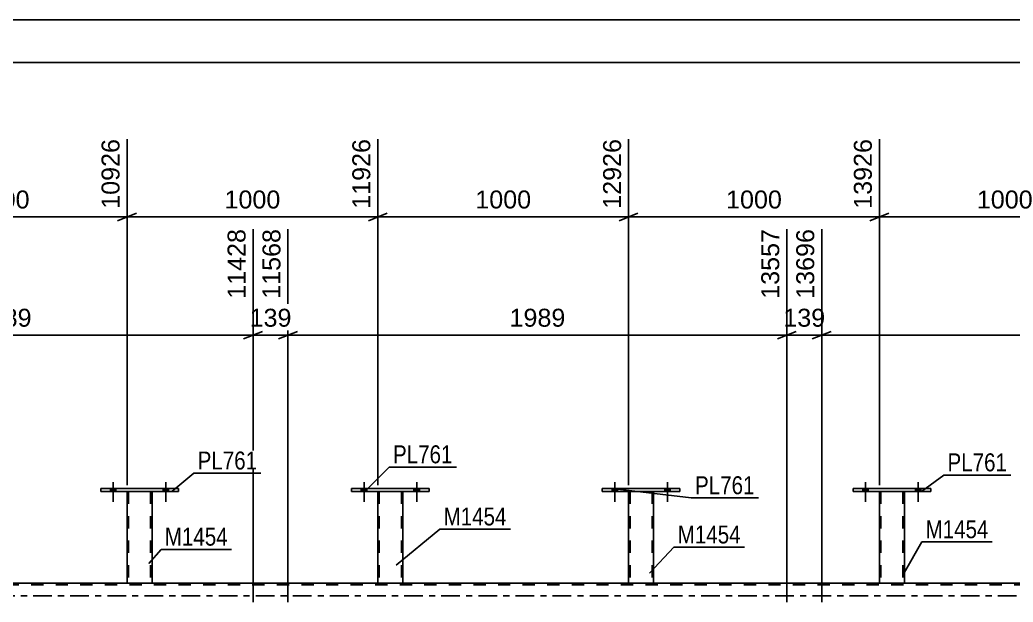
# Model space of a CAD drawing. Header units: millimetres. Extents: x -111 to 730, y -400 to 194.
# Drawn here: x 390.5 to 548.9, y -1 to 91.9 of the extents above; entities that cross this region are included whole.
import ezdxf

# ---------------------------------------------------------------- set-up
doc = ezdxf.new("R2010")
doc.units = ezdxf.units.MM
doc.linetypes.add('DXK_LINE_DOT2', pattern=[3.9198, 1.9599, -1.9599])
doc.linetypes.add('DXK_LINE_DOT3', pattern=[5.9187, 2.979, -0.9799, 0.9799, -0.9799])
doc.styles.add('Arial', font='ARIAL.TTF', dxfattribs={"height": 0.2})
doc.styles.add('Arial Narrow', font='ARIALN.TTF', dxfattribs={"height": 0.2})

# ---------------------------------------------------------------- blocks, each defined once
blk = doc.blocks.new('Part-203724211-3250 - 2778')
at = {"color": 7, "linetype": 'DXK_LINE_DOT2'}
for p, q in [((447.55, 16.65), (447.55, 16.65)), ((447.55, 16.65), (447.55, 16.64)), ((447.55, 16.64), (447.55, 16.65)), ((447.58, 16.65), (447.55, 16.65)), ((447.55, 16.65), (447.58, 16.65)), ((447.69, 16.65), (447.58, 16.65)), ((447.58, 16.65), (447.69, 16.65)), ((447.84, 16.65), (447.69, 16.65)), ((447.69, 16.65), (447.84, 16.65)), ((447.79, 16.65), (447.79, 16.65)), ((447.79, 16.65), (447.79, 2)), ((447.8, 16.65), (447.79, 16.65)), ((447.79, 16.65), (447.8, 16.65)), ((447.86, 16.65), (447.8, 16.65)), ((447.8, 16.65), (447.86, 16.65)), ((451.25, 16.65), (447.84, 16.65)), ((451.25, 16.65), (447.84, 16.65)), ((451.16, 16.65), (447.86, 16.65)), ((447.86, 16.65), (447.93, 16.65)), ((451.24, 16.65), (447.93, 16.65)), ((451.24, 16.65), (451.16, 16.65)), ((451.29, 16.65), (451.24, 16.65)), ((451.24, 16.65), (451.29, 16.65)), ((451.25, 16.65), (451.41, 16.65)), ((451.41, 16.65), (451.25, 16.65)), ((451.31, 16.65), (451.29, 16.65)), ((451.29, 16.65), (451.31, 16.65)), ((451.31, 16.65), (451.31, 16.65)), ((451.31, 16.65), (451.31, 2)), ((451.41, 16.65), (451.51, 16.65)), ((451.51, 16.65), (451.41, 16.65)), ((451.51, 16.65), (451.55, 16.65)), ((451.55, 16.65), (451.51, 16.65)), ((451.55, 16.65), (451.55, 16.65)), ((451.55, 16.65), (451.55, 16.64)), ((451.55, 16.64), (451.55, 16.65)), ((447.55, 2), (447.58, 2)), ((447.58, 2), (447.69, 2)), ((447.69, 2), (447.84, 2)), ((447.8, 2), (447.79, 2)), ((447.79, 2), (447.8, 2)), ((447.86, 2), (447.8, 2)), ((447.8, 2), (447.84, 2)), ((451.25, 2), (447.84, 2)), ((447.84, 2), (447.86, 2)), ((451.16, 2), (447.86, 2)), ((447.86, 2), (447.93, 2)), ((451.29, 2), (447.93, 2)), ((451.24, 2), (451.16, 2)), ((451.29, 2), (451.24, 2)), ((451.25, 2), (451.41, 2)), ((451.31, 2), (451.29, 2)), ((451.29, 2), (451.31, 2)), ((451.41, 2), (451.51, 2)), ((451.51, 2), (451.55, 2))]:
    blk.add_line(p, q, dxfattribs=at)
at = {"color": 2, "linetype": 'Continuous'}
for p, q in [((447.55, 16.64), (447.55, 2)), ((451.55, 16.64), (451.55, 2)), ((447.58, 2), (447.55, 2)), ((447.69, 2), (447.58, 2)), ((447.84, 2), (447.69, 2)), ((451.25, 2), (447.84, 2)), ((451.41, 2), (451.25, 2)), ((451.51, 2), (451.41, 2)), ((451.55, 2), (451.51, 2))]:
    blk.add_line(p, q, dxfattribs=at)
blk = doc.blocks.new('Bolt-203724211-2834 - 2778')
at = {"linetype": 'Continuous'}
for points in [[(524.91, 16.64), (525.79, 16.64), (525.79, 17.12), (524.91, 17.12)], [(533.31, 16.64), (534.19, 16.64), (534.19, 17.12), (533.31, 17.12)]]:
    blk.add_hatch(color=1, dxfattribs=at).paths.add_polyline_path(points)
at = {"color": 1, "linetype": 'Continuous'}
for p, q in [((525.35, 18.12), (525.35, 15)), ((533.75, 18.12), (533.75, 15)), ((524.91, 17.12), (524.91, 16.64)), ((525.79, 17.12), (525.79, 16.64)), ((533.31, 17.12), (533.31, 16.64)), ((534.19, 17.12), (534.19, 16.64))]:
    blk.add_line(p, q, dxfattribs=at)
blk = doc.blocks.new('Bolt-203724211-2835 - 2778')
at = {"linetype": 'Continuous'}
for points in [[(524.91, 16.64), (525.79, 16.64), (525.79, 17.12), (524.91, 17.12)], [(533.31, 16.64), (534.19, 16.64), (534.19, 17.12), (533.31, 17.12)]]:
    blk.add_hatch(color=1, dxfattribs=at).paths.add_polyline_path(points)
at = {"color": 1, "linetype": 'Continuous'}
for p, q in [((525.35, 18.12), (525.35, 15)), ((533.75, 18.12), (533.75, 15)), ((524.91, 17.12), (524.91, 16.64)), ((525.79, 17.12), (525.79, 16.64)), ((533.31, 17.12), (533.31, 16.64)), ((534.19, 17.12), (534.19, 16.64))]:
    blk.add_line(p, q, dxfattribs=at)
blk = doc.blocks.new('Bolt-203724211-2836 - 2778')
at = {"linetype": 'Continuous'}
for points in [[(484.91, 16.64), (485.79, 16.64), (485.79, 17.12), (484.91, 17.12)], [(493.31, 16.64), (494.19, 16.64), (494.19, 17.12), (493.31, 17.12)]]:
    blk.add_hatch(color=1, dxfattribs=at).paths.add_polyline_path(points)
at = {"color": 1, "linetype": 'Continuous'}
for p, q in [((485.35, 18.12), (485.35, 15)), ((493.75, 18.12), (493.75, 15)), ((484.91, 17.12), (484.91, 16.64)), ((485.79, 17.12), (485.79, 16.64)), ((493.31, 17.12), (493.31, 16.64)), ((494.19, 17.12), (494.19, 16.64))]:
    blk.add_line(p, q, dxfattribs=at)
blk = doc.blocks.new('Part-203724211-3240 - 2778')
at = {"color": 7, "linetype": 'DXK_LINE_DOT2'}
for p, q in [((407.55, 16.65), (407.55, 16.65)), ((407.55, 16.65), (407.55, 16.64)), ((407.55, 16.64), (407.55, 16.65)), ((407.58, 16.65), (407.55, 16.65)), ((407.55, 16.65), (407.58, 16.65)), ((407.69, 16.65), (407.58, 16.65)), ((407.58, 16.65), (407.69, 16.65)), ((407.84, 16.65), (407.69, 16.65)), ((407.69, 16.65), (407.84, 16.65)), ((407.79, 16.65), (407.79, 16.65)), ((407.79, 16.65), (407.79, 2)), ((407.8, 16.65), (407.79, 16.65)), ((407.79, 16.65), (407.8, 16.65)), ((407.86, 16.65), (407.8, 16.65)), ((407.8, 16.65), (407.86, 16.65)), ((411.25, 16.65), (407.84, 16.65)), ((411.25, 16.65), (407.84, 16.65)), ((411.16, 16.65), (407.86, 16.65)), ((407.86, 16.65), (407.93, 16.65)), ((411.24, 16.65), (407.93, 16.65)), ((411.24, 16.65), (411.16, 16.65)), ((411.29, 16.65), (411.24, 16.65)), ((411.24, 16.65), (411.29, 16.65)), ((411.25, 16.65), (411.41, 16.65)), ((411.41, 16.65), (411.25, 16.65)), ((411.31, 16.65), (411.29, 16.65)), ((411.29, 16.65), (411.31, 16.65)), ((411.31, 16.65), (411.31, 16.65)), ((411.31, 16.65), (411.31, 2)), ((411.41, 16.65), (411.51, 16.65)), ((411.51, 16.65), (411.41, 16.65)), ((411.51, 16.65), (411.55, 16.65)), ((411.55, 16.65), (411.51, 16.65)), ((411.55, 16.65), (411.55, 16.65)), ((411.55, 16.65), (411.55, 16.64)), ((411.55, 16.64), (411.55, 16.65)), ((407.55, 2), (407.58, 2)), ((407.58, 2), (407.69, 2)), ((407.69, 2), (407.84, 2)), ((407.8, 2), (407.79, 2)), ((407.79, 2), (407.8, 2)), ((407.86, 2), (407.8, 2)), ((407.8, 2), (407.84, 2)), ((411.25, 2), (407.84, 2)), ((407.84, 2), (407.86, 2)), ((411.16, 2), (407.86, 2)), ((407.86, 2), (407.93, 2)), ((411.29, 2), (407.93, 2)), ((411.24, 2), (411.16, 2)), ((411.29, 2), (411.24, 2)), ((411.25, 2), (411.41, 2)), ((411.31, 2), (411.29, 2)), ((411.29, 2), (411.31, 2)), ((411.41, 2), (411.51, 2)), ((411.51, 2), (411.55, 2))]:
    blk.add_line(p, q, dxfattribs=at)
at = {"color": 2, "linetype": 'Continuous'}
for p, q in [((407.55, 16.64), (407.55, 2)), ((411.55, 16.64), (411.55, 2)), ((407.58, 2), (407.55, 2)), ((407.69, 2), (407.58, 2)), ((407.84, 2), (407.69, 2)), ((411.25, 2), (407.84, 2)), ((411.41, 2), (411.25, 2)), ((411.51, 2), (411.41, 2)), ((411.55, 2), (411.51, 2))]:
    blk.add_line(p, q, dxfattribs=at)
blk = doc.blocks.new('Bolt-203724211-2837 - 2778')
at = {"linetype": 'Continuous'}
for points in [[(484.91, 16.64), (485.79, 16.64), (485.79, 17.12), (484.91, 17.12)], [(493.31, 16.64), (494.19, 16.64), (494.19, 17.12), (493.31, 17.12)]]:
    blk.add_hatch(color=1, dxfattribs=at).paths.add_polyline_path(points)
at = {"color": 1, "linetype": 'Continuous'}
for p, q in [((485.35, 18.12), (485.35, 15)), ((493.75, 18.12), (493.75, 15)), ((484.91, 17.12), (484.91, 16.64)), ((485.79, 17.12), (485.79, 16.64)), ((493.31, 17.12), (493.31, 16.64)), ((494.19, 17.12), (494.19, 16.64))]:
    blk.add_line(p, q, dxfattribs=at)
blk = doc.blocks.new('Bolt-203724211-2838 - 2778')
at = {"linetype": 'Continuous'}
for points in [[(444.91, 16.64), (445.79, 16.64), (445.79, 17.12), (444.91, 17.12)], [(453.31, 16.64), (454.19, 16.64), (454.19, 17.12), (453.31, 17.12)]]:
    blk.add_hatch(color=1, dxfattribs=at).paths.add_polyline_path(points)
at = {"color": 1, "linetype": 'Continuous'}
for p, q in [((445.35, 18.12), (445.35, 15)), ((453.75, 18.12), (453.75, 15)), ((444.91, 17.12), (444.91, 16.64)), ((445.79, 17.12), (445.79, 16.64)), ((453.31, 17.12), (453.31, 16.64)), ((454.19, 17.12), (454.19, 16.64))]:
    blk.add_line(p, q, dxfattribs=at)
blk = doc.blocks.new('Bolt-203724211-2839 - 2778')
at = {"linetype": 'Continuous'}
for points in [[(444.91, 16.64), (445.79, 16.64), (445.79, 17.12), (444.91, 17.12)], [(453.31, 16.64), (454.19, 16.64), (454.19, 17.12), (453.31, 17.12)]]:
    blk.add_hatch(color=1, dxfattribs=at).paths.add_polyline_path(points)
at = {"color": 1, "linetype": 'Continuous'}
for p, q in [((445.35, 18.12), (445.35, 15)), ((453.75, 18.12), (453.75, 15)), ((444.91, 17.12), (444.91, 16.64)), ((445.79, 17.12), (445.79, 16.64)), ((453.31, 17.12), (453.31, 16.64)), ((454.19, 17.12), (454.19, 16.64))]:
    blk.add_line(p, q, dxfattribs=at)
blk = doc.blocks.new('Bolt-203724211-2840 - 2778')
at = {"linetype": 'Continuous'}
for points in [[(404.91, 16.64), (405.79, 16.64), (405.79, 17.12), (404.91, 17.12)], [(413.31, 16.64), (414.19, 16.64), (414.19, 17.12), (413.31, 17.12)]]:
    blk.add_hatch(color=1, dxfattribs=at).paths.add_polyline_path(points)
at = {"color": 1, "linetype": 'Continuous'}
for p, q in [((405.35, 18.12), (405.35, 15)), ((413.75, 18.12), (413.75, 15)), ((404.91, 17.12), (404.91, 16.64)), ((405.79, 17.12), (405.79, 16.64)), ((413.31, 17.12), (413.31, 16.64)), ((414.19, 17.12), (414.19, 16.64))]:
    blk.add_line(p, q, dxfattribs=at)
blk = doc.blocks.new('Bolt-203724211-2841 - 2778')
at = {"linetype": 'Continuous'}
for points in [[(404.91, 16.64), (405.79, 16.64), (405.79, 17.12), (404.91, 17.12)], [(413.31, 16.64), (414.19, 16.64), (414.19, 17.12), (413.31, 17.12)]]:
    blk.add_hatch(color=1, dxfattribs=at).paths.add_polyline_path(points)
at = {"color": 1, "linetype": 'Continuous'}
for p, q in [((405.35, 18.12), (405.35, 15)), ((413.75, 18.12), (413.75, 15)), ((404.91, 17.12), (404.91, 16.64)), ((405.79, 17.12), (405.79, 16.64)), ((413.31, 17.12), (413.31, 16.64)), ((414.19, 17.12), (414.19, 16.64))]:
    blk.add_line(p, q, dxfattribs=at)
blk = doc.blocks.new('Part-203724211-3270 - 2778')
at = {"color": 7, "linetype": 'DXK_LINE_DOT2'}
for p, q in [((527.55, 16.65), (527.55, 16.65)), ((527.55, 16.65), (527.55, 16.64)), ((527.55, 16.64), (527.55, 16.65)), ((527.58, 16.65), (527.55, 16.65)), ((527.55, 16.65), (527.58, 16.65)), ((527.69, 16.65), (527.58, 16.65)), ((527.58, 16.65), (527.69, 16.65)), ((527.84, 16.65), (527.69, 16.65)), ((527.69, 16.65), (527.84, 16.65)), ((527.79, 16.65), (527.79, 16.65)), ((527.79, 16.65), (527.79, 2)), ((527.8, 16.65), (527.79, 16.65)), ((527.79, 16.65), (527.8, 16.65)), ((527.86, 16.65), (527.8, 16.65)), ((527.8, 16.65), (527.86, 16.65)), ((531.25, 16.65), (527.84, 16.65)), ((531.25, 16.65), (527.84, 16.65)), ((531.16, 16.65), (527.86, 16.65)), ((527.86, 16.65), (527.93, 16.65)), ((531.24, 16.65), (527.93, 16.65)), ((531.24, 16.65), (531.16, 16.65)), ((531.29, 16.65), (531.24, 16.65)), ((531.24, 16.65), (531.29, 16.65)), ((531.25, 16.65), (531.41, 16.65)), ((531.41, 16.65), (531.25, 16.65)), ((531.31, 16.65), (531.29, 16.65)), ((531.29, 16.65), (531.31, 16.65)), ((531.31, 16.65), (531.31, 16.65)), ((531.31, 16.65), (531.31, 2)), ((531.41, 16.65), (531.51, 16.65)), ((531.51, 16.65), (531.41, 16.65)), ((531.51, 16.65), (531.55, 16.65)), ((531.55, 16.65), (531.51, 16.65)), ((531.55, 16.65), (531.55, 16.65)), ((531.55, 16.65), (531.55, 16.64)), ((531.55, 16.64), (531.55, 16.65)), ((527.55, 2), (527.58, 2)), ((527.58, 2), (527.69, 2)), ((527.69, 2), (527.84, 2)), ((527.8, 2), (527.79, 2)), ((527.79, 2), (527.8, 2)), ((527.86, 2), (527.8, 2)), ((527.8, 2), (527.84, 2)), ((531.25, 2), (527.84, 2)), ((527.84, 2), (527.86, 2)), ((531.16, 2), (527.86, 2)), ((527.86, 2), (527.93, 2)), ((531.24, 2), (527.93, 2)), ((531.24, 2), (531.16, 2)), ((531.29, 2), (531.24, 2)), ((531.24, 2), (531.29, 2)), ((531.25, 2), (531.41, 2)), ((531.31, 2), (531.29, 2)), ((531.29, 2), (531.31, 2)), ((531.41, 2), (531.51, 2)), ((531.51, 2), (531.55, 2))]:
    blk.add_line(p, q, dxfattribs=at)
at = {"color": 2, "linetype": 'Continuous'}
for p, q in [((527.55, 16.64), (527.55, 2)), ((531.55, 16.64), (531.55, 2)), ((527.58, 2), (527.55, 2)), ((527.69, 2), (527.58, 2)), ((527.84, 2), (527.69, 2)), ((531.25, 2), (527.84, 2)), ((531.41, 2), (531.25, 2)), ((531.51, 2), (531.41, 2)), ((531.55, 2), (531.51, 2))]:
    blk.add_line(p, q, dxfattribs=at)
blk = doc.blocks.new('Part-203724211-3245 - 2778')
at = {"color": 2, "linetype": 'Continuous'}
for p, q in [((403.35, 16.64), (403.35, 17.12)), ((403.35, 17.12), (415.75, 17.12)), ((415.75, 16.64), (403.35, 16.64)), ((415.75, 17.12), (415.75, 16.64))]:
    blk.add_line(p, q, dxfattribs=at)
blk = doc.blocks.new('Part-203724211-3255 - 2778')
at = {"color": 2, "linetype": 'Continuous'}
for p, q in [((443.35, 16.64), (443.35, 17.12)), ((443.35, 17.12), (455.75, 17.12)), ((455.75, 16.64), (443.35, 16.64)), ((455.75, 17.12), (455.75, 16.64))]:
    blk.add_line(p, q, dxfattribs=at)
blk = doc.blocks.new('Part-203724211-3260 - 2778')
at = {"color": 7, "linetype": 'DXK_LINE_DOT2'}
for p, q in [((487.55, 16.65), (487.55, 16.65)), ((487.55, 16.65), (487.55, 16.64)), ((487.55, 16.64), (487.55, 16.65)), ((487.58, 16.65), (487.55, 16.65)), ((487.55, 16.65), (487.58, 16.65)), ((487.69, 16.65), (487.58, 16.65)), ((487.58, 16.65), (487.69, 16.65)), ((487.84, 16.65), (487.69, 16.65)), ((487.69, 16.65), (487.84, 16.65)), ((487.79, 16.65), (487.79, 16.65)), ((487.79, 16.65), (487.79, 2)), ((487.8, 16.65), (487.79, 16.65)), ((487.79, 16.65), (487.8, 16.65)), ((487.86, 16.65), (487.8, 16.65)), ((487.8, 16.65), (487.86, 16.65)), ((491.25, 16.65), (487.84, 16.65)), ((491.25, 16.65), (487.84, 16.65)), ((491.16, 16.65), (487.86, 16.65)), ((487.86, 16.65), (487.93, 16.65)), ((491.24, 16.65), (487.93, 16.65)), ((491.24, 16.65), (491.16, 16.65)), ((491.29, 16.65), (491.24, 16.65)), ((491.24, 16.65), (491.29, 16.65)), ((491.25, 16.65), (491.41, 16.65)), ((491.41, 16.65), (491.25, 16.65)), ((491.31, 16.65), (491.29, 16.65)), ((491.29, 16.65), (491.31, 16.65)), ((491.31, 16.65), (491.31, 16.65)), ((491.31, 16.65), (491.31, 2)), ((491.41, 16.65), (491.51, 16.65)), ((491.51, 16.65), (491.41, 16.65)), ((491.51, 16.65), (491.55, 16.65)), ((491.55, 16.65), (491.51, 16.65)), ((491.55, 16.65), (491.55, 16.65)), ((491.55, 16.65), (491.55, 16.64)), ((491.55, 16.64), (491.55, 16.65)), ((487.55, 2), (487.58, 2)), ((487.58, 2), (487.69, 2)), ((487.69, 2), (487.84, 2)), ((487.8, 2), (487.79, 2)), ((487.79, 2), (487.8, 2)), ((487.86, 2), (487.8, 2)), ((487.8, 2), (487.86, 2)), ((491.25, 2), (487.84, 2)), ((491.16, 2), (487.86, 2)), ((487.86, 2), (487.93, 2)), ((491.29, 2), (487.93, 2)), ((491.24, 2), (491.16, 2)), ((491.29, 2), (491.24, 2)), ((491.25, 2), (491.41, 2)), ((491.31, 2), (491.29, 2)), ((491.29, 2), (491.31, 2)), ((491.41, 2), (491.51, 2)), ((491.51, 2), (491.55, 2))]:
    blk.add_line(p, q, dxfattribs=at)
at = {"color": 2, "linetype": 'Continuous'}
for p, q in [((487.55, 16.64), (487.55, 2)), ((491.55, 16.64), (491.55, 2)), ((487.58, 2), (487.55, 2)), ((487.69, 2), (487.58, 2)), ((487.84, 2), (487.69, 2)), ((491.25, 2), (487.84, 2)), ((491.41, 2), (491.25, 2)), ((491.51, 2), (491.41, 2)), ((491.55, 2), (491.51, 2))]:
    blk.add_line(p, q, dxfattribs=at)
blk = doc.blocks.new('Part-203724211-3265 - 2778')
at = {"color": 2, "linetype": 'Continuous'}
for p, q in [((483.35, 16.64), (483.35, 17.12)), ((483.35, 17.12), (495.75, 17.12)), ((495.75, 16.64), (483.35, 16.64)), ((495.75, 17.12), (495.75, 16.64))]:
    blk.add_line(p, q, dxfattribs=at)
blk = doc.blocks.new('Part-203724211-3275 - 2778')
at = {"color": 2, "linetype": 'Continuous'}
for p, q in [((523.35, 16.64), (523.35, 17.12)), ((523.35, 17.12), (535.75, 17.12)), ((535.75, 16.64), (523.35, 16.64)), ((535.75, 17.12), (535.75, 16.64))]:
    blk.add_line(p, q, dxfattribs=at)
blk = doc.blocks.new('Part-203724211-3360 - 2778')
at = {"color": 7, "linetype": 'DXK_LINE_DOT2'}
for p, q in [((633.32, 1.76), (-29.49, 1.76)), ((411.55, 2), (407.55, 2)), ((451.55, 2), (447.55, 2)), ((491.55, 2), (487.55, 2)), ((531.55, 2), (527.55, 2))]:
    blk.add_line(p, q, dxfattribs=at)
at = {"color": 2, "linetype": 'Continuous'}
for p, q in [((407.55, 2), (371.55, 2)), ((447.55, 2), (411.55, 2)), ((487.55, 2), (451.55, 2)), ((527.55, 2), (491.55, 2)), ((567.55, 2), (531.55, 2))]:
    blk.add_line(p, q, dxfattribs=at)
at = {"color": 7, "linetype": 'DXK_LINE_DOT3'}
blk.add_line((-39.49, 0), (633.32, 0), dxfattribs=at)
blk = doc.blocks.new('StraightDimension-203724211-3856 - 2778')
at = {"color": 7, "linetype": 'Continuous'}
for p, q in [((512.78, -1), (512.78, 58.5)), ((518.36, -1), (518.36, 58.5)), ((511.28, 40.99), (514.28, 42.19)), ((512.78, 41.59), (518.36, 41.59)), ((519.86, 42.19), (516.86, 40.99))]:
    blk.add_line(p, q, dxfattribs=at)
at = {"color": 0}
blk.add_wipeout([(519.51, 42.34), (519.51, 46.54), (511.63, 46.54), (511.63, 42.34)], dxfattribs=at)
at = {"color": 3, "style": 'Arial'}
blk.add_text('139', height=2.865, dxfattribs=at).set_placement((512.23, 42.94))
at = {"color": 0, "linetype": 'Continuous'}
blk.add_wipeout([(517.76, 59.1), (513.56, 59.1), (513.56, 46.79), (517.76, 46.79)], dxfattribs=at)
at = {"color": 3, "linetype": 'Continuous', "style": 'Arial'}
blk.add_text('13696', height=2.865, rotation=90.0002, dxfattribs=at).set_placement((517.16, 47.39))
blk = doc.blocks.new('StraightDimension-203724211-3713 - 2778')
at = {"color": 7, "linetype": 'Continuous'}
for p, q in [((407.55, 17.65), (407.55, 72.86)), ((447.55, 17.65), (447.55, 72.86)), ((409.05, 61.05), (406.05, 59.85)), ((407.55, 60.45), (447.55, 60.45)), ((446.05, 59.85), (449.05, 61.05))]:
    blk.add_line(p, q, dxfattribs=at)
at = {"color": 0, "linetype": 'Continuous'}
blk.add_wipeout([(446.95, 73.46), (442.75, 73.46), (442.75, 61.15), (446.95, 61.15)], dxfattribs=at)
at = {"color": 0}
blk.add_wipeout([(432.59, 61.2), (432.59, 65.4), (422.5, 65.4), (422.5, 61.2)], dxfattribs=at)
at = {"color": 3, "linetype": 'Continuous', "style": 'Arial'}
blk.add_text('11926', height=2.865, rotation=90.0002, dxfattribs=at).set_placement((446.35, 61.75))
at = {"color": 3, "style": 'Arial'}
blk.add_text('1000', height=2.865, dxfattribs=at).set_placement((423.1, 61.8))
blk = doc.blocks.new('StraightDimension-203724211-3721 - 2778')
at = {"color": 7, "linetype": 'Continuous'}
for p, q in [((407.55, 17.65), (407.55, 72.86)), ((367.55, 17.65), (367.55, 70.64)), ((369.05, 61.05), (366.05, 59.85)), ((367.55, 60.45), (407.55, 60.45)), ((406.05, 59.85), (409.05, 61.05))]:
    blk.add_line(p, q, dxfattribs=at)
at = {"color": 0, "linetype": 'Continuous'}
blk.add_wipeout([(406.95, 73.46), (402.75, 73.46), (402.75, 61.15), (406.95, 61.15)], dxfattribs=at)
at = {"color": 0}
blk.add_wipeout([(392.59, 61.2), (392.59, 65.4), (382.5, 65.4), (382.5, 61.2)], dxfattribs=at)
at = {"color": 3, "linetype": 'Continuous', "style": 'Arial'}
blk.add_text('10926', height=2.865, rotation=90.0002, dxfattribs=at).set_placement((406.35, 61.75))
at = {"color": 3, "style": 'Arial'}
blk.add_text('1000', height=2.865, dxfattribs=at).set_placement((383.1, 61.8))
blk = doc.blocks.new('StraightDimension-203724211-3874 - 2778')
at = {"color": 7, "linetype": 'Continuous'}
for p, q in [((433.22, -1), (433.22, 58.5)), ((512.78, -1), (512.78, 58.5)), ((434.72, 42.19), (431.72, 40.99)), ((433.22, 41.59), (512.78, 41.59)), ((511.28, 40.99), (514.28, 42.19))]:
    blk.add_line(p, q, dxfattribs=at)
at = {"color": 0, "linetype": 'Continuous'}
blk.add_wipeout([(512.18, 59.1), (507.98, 59.1), (507.98, 46.79), (512.18, 46.79)], dxfattribs=at)
at = {"color": 0}
blk.add_wipeout([(478.05, 42.34), (478.05, 46.54), (467.96, 46.54), (467.96, 42.34)], dxfattribs=at)
at = {"color": 3, "linetype": 'Continuous', "style": 'Arial'}
blk.add_text('13557', height=2.865, rotation=90.0002, dxfattribs=at).set_placement((511.58, 47.39))
at = {"color": 3, "style": 'Arial'}
blk.add_text('1989', height=2.865, dxfattribs=at).set_placement((468.56, 42.94))
blk = doc.blocks.new('StraightDimension-203724211-3892 - 2778')
at = {"color": 7, "linetype": 'Continuous'}
for p, q in [((427.65, -1), (427.65, 58.5)), ((433.22, -1), (433.22, 58.5)), ((426.15, 40.99), (429.15, 42.19)), ((427.65, 41.59), (433.22, 41.59)), ((434.72, 42.19), (431.72, 40.99))]:
    blk.add_line(p, q, dxfattribs=at)
at = {"color": 0}
blk.add_wipeout([(434.37, 42.34), (434.37, 46.54), (426.5, 46.54), (426.5, 42.34)], dxfattribs=at)
at = {"color": 3, "style": 'Arial'}
blk.add_text('139', height=2.865, dxfattribs=at).set_placement((427.1, 42.94))
at = {"color": 0, "linetype": 'Continuous'}
blk.add_wipeout([(432.62, 59.1), (428.42, 59.1), (428.42, 46.79), (432.62, 46.79)], dxfattribs=at)
at = {"color": 3, "linetype": 'Continuous', "style": 'Arial'}
blk.add_text('11568', height=2.865, rotation=90.0002, dxfattribs=at).set_placement((432.02, 47.39))
blk = doc.blocks.new('StraightDimension-203724211-3689 - 2778')
at = {"color": 7, "linetype": 'Continuous'}
for p, q in [((527.55, 17.65), (527.55, 72.86)), ((567.55, 17.65), (567.55, 72.86)), ((529.05, 61.05), (526.05, 59.85)), ((527.55, 60.45), (567.55, 60.45)), ((566.05, 59.85), (569.05, 61.05))]:
    blk.add_line(p, q, dxfattribs=at)
at = {"color": 0, "linetype": 'Continuous'}
blk.add_wipeout([(566.95, 73.46), (562.75, 73.46), (562.75, 61.15), (566.95, 61.15)], dxfattribs=at)
at = {"color": 0}
blk.add_wipeout([(552.59, 61.2), (552.59, 65.4), (542.5, 65.4), (542.5, 61.2)], dxfattribs=at)
at = {"color": 3, "linetype": 'Continuous', "style": 'Arial'}
blk.add_text('14926', height=2.865, rotation=90.0002, dxfattribs=at).set_placement((566.35, 61.75))
at = {"color": 3, "style": 'Arial'}
blk.add_text('1000', height=2.865, dxfattribs=at).set_placement((543.1, 61.8))
blk = doc.blocks.new('StraightDimension-203724211-3697 - 2778')
at = {"color": 7, "linetype": 'Continuous'}
for p, q in [((487.55, 17.65), (487.55, 72.86)), ((527.55, 17.65), (527.55, 72.86)), ((489.05, 61.05), (486.05, 59.85)), ((487.55, 60.45), (527.55, 60.45)), ((526.05, 59.85), (529.05, 61.05))]:
    blk.add_line(p, q, dxfattribs=at)
at = {"color": 0, "linetype": 'Continuous'}
blk.add_wipeout([(526.95, 73.46), (522.75, 73.46), (522.75, 61.15), (526.95, 61.15)], dxfattribs=at)
at = {"color": 0}
blk.add_wipeout([(512.59, 61.2), (512.59, 65.4), (502.5, 65.4), (502.5, 61.2)], dxfattribs=at)
at = {"color": 3, "linetype": 'Continuous', "style": 'Arial'}
blk.add_text('13926', height=2.865, rotation=90.0002, dxfattribs=at).set_placement((526.35, 61.75))
at = {"color": 3, "style": 'Arial'}
blk.add_text('1000', height=2.865, dxfattribs=at).set_placement((503.1, 61.8))
blk = doc.blocks.new('StraightDimension-203724211-3705 - 2778')
at = {"color": 7, "linetype": 'Continuous'}
for p, q in [((447.55, 17.65), (447.55, 72.86)), ((487.55, 17.65), (487.55, 72.86)), ((449.05, 61.05), (446.05, 59.85)), ((447.55, 60.45), (487.55, 60.45)), ((486.05, 59.85), (489.05, 61.05))]:
    blk.add_line(p, q, dxfattribs=at)
at = {"color": 0, "linetype": 'Continuous'}
blk.add_wipeout([(486.95, 73.46), (482.75, 73.46), (482.75, 61.15), (486.95, 61.15)], dxfattribs=at)
at = {"color": 0}
blk.add_wipeout([(472.59, 61.2), (472.59, 65.4), (462.5, 65.4), (462.5, 61.2)], dxfattribs=at)
at = {"color": 3, "linetype": 'Continuous', "style": 'Arial'}
blk.add_text('12926', height=2.865, rotation=90.0002, dxfattribs=at).set_placement((486.35, 61.75))
at = {"color": 3, "style": 'Arial'}
blk.add_text('1000', height=2.865, dxfattribs=at).set_placement((463.1, 61.8))
blk = doc.blocks.new('StraightDimension-203724211-3838 - 2778')
at = {"color": 7, "linetype": 'Continuous'}
for p, q in [((518.36, -1), (518.36, 58.5)), ((597.92, -1), (597.92, 54)), ((519.86, 42.19), (516.86, 40.99)), ((518.36, 41.59), (597.92, 41.59)), ((596.42, 40.99), (599.42, 42.19))]:
    blk.add_line(p, q, dxfattribs=at)
at = {"color": 0, "linetype": 'Continuous'}
blk.add_wipeout([(597.32, 54.6), (593.12, 54.6), (593.12, 42.29), (597.32, 42.29)], dxfattribs=at)
at = {"color": 0}
blk.add_wipeout([(563.18, 42.34), (563.18, 46.54), (553.09, 46.54), (553.09, 42.34)], dxfattribs=at)
at = {"color": 3, "linetype": 'Continuous', "style": 'Arial'}
blk.add_text('15685', height=2.865, rotation=90.0002, dxfattribs=at).set_placement((596.72, 42.89))
at = {"color": 3, "style": 'Arial'}
blk.add_text('1989', height=2.865, dxfattribs=at).set_placement((553.69, 42.94))
blk = doc.blocks.new('StraightDimension-203724211-3910 - 2778')
at = {"color": 7, "linetype": 'Continuous'}
for p, q in [((427.65, -1), (427.65, 58.5)), ((348.09, -1), (348.09, 56.28)), ((349.59, 42.19), (346.59, 40.99)), ((348.09, 41.59), (427.65, 41.59)), ((426.15, 40.99), (429.15, 42.19))]:
    blk.add_line(p, q, dxfattribs=at)
at = {"color": 0, "linetype": 'Continuous'}
blk.add_wipeout([(427.05, 59.1), (422.85, 59.1), (422.85, 46.79), (427.05, 46.79)], dxfattribs=at)
at = {"color": 0}
blk.add_wipeout([(392.92, 42.34), (392.92, 46.54), (382.82, 46.54), (382.82, 42.34)], dxfattribs=at)
at = {"color": 3, "linetype": 'Continuous', "style": 'Arial'}
blk.add_text('11428', height=2.865, rotation=90.0002, dxfattribs=at).set_placement((426.45, 47.39))
at = {"color": 3, "style": 'Arial'}
blk.add_text('1989', height=2.865, dxfattribs=at).set_placement((383.42, 42.94))
blk = doc.blocks.new('StraightDimension-203724211-5785 - 4725')
at = {"color": 7, "linetype": 'Continuous'}
blk.add_line((-30.13, 91.89), (658.24, 91.89), dxfattribs=at)
blk = doc.blocks.new('StraightDimension-203724211-5054 - 4725')
at = {"color": 7, "linetype": 'Continuous'}
blk.add_line((-29.49, 85.09), (657.6, 85.09), dxfattribs=at)
blk = doc.blocks.new('Mark-203724211-3266 - 2778')
at = {"color": 0}
blk.add_wipeout([(544.97, 9.2), (544.97, 12.2), (534.92, 12.2), (534.92, 9.2)], dxfattribs=at)
blk.add_wipeout([(544.97, 9.2), (544.97, 12.2), (534.92, 12.2), (534.92, 9.2)], dxfattribs=at)
at = {"color": 30, "linetype": 'Continuous'}
for p, q in [((531.5, 3.69), (534.32, 8.6)), ((534.32, 8.6), (545.57, 8.6))]:
    blk.add_line(p, q, dxfattribs=at)
at = {"color": 3, "style": 'Arial Narrow'}
blk.add_text('M1454', height=2.863, dxfattribs=at).set_placement((534.92, 9.2))
blk = doc.blocks.new('Mark-203724211-3236 - 2778')
at = {"color": 0}
blk.add_wipeout([(423.62, 8.01), (423.62, 11.01), (413.57, 11.01), (413.57, 8.01)], dxfattribs=at)
blk.add_wipeout([(423.62, 8.01), (423.62, 11.01), (413.57, 11.01), (413.57, 8.01)], dxfattribs=at)
at = {"color": 30, "linetype": 'Continuous'}
for p, q in [((411.04, 5.18), (412.97, 7.41)), ((412.97, 7.41), (424.22, 7.41))]:
    blk.add_line(p, q, dxfattribs=at)
at = {"color": 3, "style": 'Arial Narrow'}
blk.add_text('M1454', height=2.863, dxfattribs=at).set_placement((413.57, 8.01))
blk = doc.blocks.new('Mark-203724211-3241 - 2778')
at = {"color": 0}
blk.add_wipeout([(428.31, 20.16), (428.31, 23.16), (418.81, 23.16), (418.81, 20.16)], dxfattribs=at)
blk.add_wipeout([(428.31, 20.16), (428.31, 23.16), (418.81, 23.16), (418.81, 20.16)], dxfattribs=at)
at = {"color": 30, "linetype": 'Continuous'}
for p, q in [((414.67, 16.64), (418.21, 19.56)), ((418.21, 19.56), (428.91, 19.56))]:
    blk.add_line(p, q, dxfattribs=at)
at = {"color": 3, "style": 'Arial Narrow'}
blk.add_text('PL761', height=2.863, dxfattribs=at).set_placement((418.81, 20.16))
blk = doc.blocks.new('Mark-203724211-3246 - 2778')
at = {"color": 0}
blk.add_wipeout([(468.09, 11.23), (468.09, 14.23), (458.04, 14.23), (458.04, 11.23)], dxfattribs=at)
blk.add_wipeout([(468.09, 11.23), (468.09, 14.23), (458.04, 14.23), (458.04, 11.23)], dxfattribs=at)
at = {"color": 30, "linetype": 'Continuous'}
for p, q in [((450.47, 4.92), (457.44, 10.63)), ((457.44, 10.63), (468.69, 10.63))]:
    blk.add_line(p, q, dxfattribs=at)
at = {"color": 3, "style": 'Arial Narrow'}
blk.add_text('M1454', height=2.863, dxfattribs=at).set_placement((458.04, 11.23))
blk = doc.blocks.new('Mark-203724211-3251 - 2778')
at = {"color": 0}
blk.add_wipeout([(459.48, 21.15), (459.48, 24.15), (449.97, 24.15), (449.97, 21.15)], dxfattribs=at)
blk.add_wipeout([(459.48, 21.15), (459.48, 24.15), (449.97, 24.15), (449.97, 21.15)], dxfattribs=at)
at = {"color": 30, "linetype": 'Continuous'}
for p, q in [((445.84, 17.02), (449.37, 20.55)), ((449.37, 20.55), (460.08, 20.55))]:
    blk.add_line(p, q, dxfattribs=at)
at = {"color": 3, "style": 'Arial Narrow'}
blk.add_text('PL761', height=2.863, dxfattribs=at).set_placement((449.97, 21.15))
blk = doc.blocks.new('Mark-203724211-3256 - 2778')
at = {"color": 0}
blk.add_wipeout([(505.44, 8.36), (505.44, 11.36), (495.39, 11.36), (495.39, 8.36)], dxfattribs=at)
blk.add_wipeout([(505.44, 8.36), (505.44, 11.36), (495.39, 11.36), (495.39, 8.36)], dxfattribs=at)
at = {"color": 30, "linetype": 'Continuous'}
for p, q in [((490.87, 3.63), (494.79, 7.76)), ((494.79, 7.76), (506.04, 7.76))]:
    blk.add_line(p, q, dxfattribs=at)
at = {"color": 3, "style": 'Arial Narrow'}
blk.add_text('M1454', height=2.863, dxfattribs=at).set_placement((495.39, 8.36))
blk = doc.blocks.new('Mark-203724211-3261 - 2778')
at = {"color": 0}
blk.add_wipeout([(507.66, 16.22), (507.66, 19.22), (498.15, 19.22), (498.15, 16.22)], dxfattribs=at)
blk.add_wipeout([(507.66, 16.22), (507.66, 19.22), (498.15, 19.22), (498.15, 16.22)], dxfattribs=at)
at = {"color": 30, "linetype": 'Continuous'}
for p, q in [((485.84, 17.02), (497.55, 15.62)), ((497.55, 15.62), (508.26, 15.62))]:
    blk.add_line(p, q, dxfattribs=at)
at = {"color": 3, "style": 'Arial Narrow'}
blk.add_text('PL761', height=2.863, dxfattribs=at).set_placement((498.15, 16.22))
blk = doc.blocks.new('Mark-203724211-3271 - 2778')
at = {"color": 0}
blk.add_wipeout([(547.92, 19.87), (547.92, 22.87), (538.42, 22.87), (538.42, 19.87)], dxfattribs=at)
blk.add_wipeout([(547.92, 19.87), (547.92, 22.87), (538.42, 22.87), (538.42, 19.87)], dxfattribs=at)
at = {"color": 30, "linetype": 'Continuous'}
for p, q in [((534.29, 16.64), (537.82, 19.27)), ((537.82, 19.27), (548.52, 19.27))]:
    blk.add_line(p, q, dxfattribs=at)
at = {"color": 3, "style": 'Arial Narrow'}
blk.add_text('PL761', height=2.863, dxfattribs=at).set_placement((538.42, 19.87))

msp = doc.modelspace()

# ---------------------------------------------------------------- block references
for name in ['StraightDimension-203724211-5785 - 4725', 'Bolt-203724211-2840 - 2778', 'Bolt-203724211-2841 - 2778', 'Bolt-203724211-2838 - 2778', 'Bolt-203724211-2839 - 2778', 'Bolt-203724211-2836 - 2778', 'Bolt-203724211-2837 - 2778', 'Bolt-203724211-2834 - 2778', 'Bolt-203724211-2835 - 2778', 'Part-203724211-3245 - 2778', 'Part-203724211-3240 - 2778', 'Part-203724211-3255 - 2778', 'Part-203724211-3250 - 2778', 'Part-203724211-3265 - 2778', 'Part-203724211-3260 - 2778', 'Part-203724211-3275 - 2778', 'Part-203724211-3270 - 2778', 'Part-203724211-3360 - 2778']:
    msp.add_blockref(name, (0, 0))

# ---------------------------------------------------------------- next in the draw order: block references
for name in ['StraightDimension-203724211-5054 - 4725', 'StraightDimension-203724211-3713 - 2778', 'StraightDimension-203724211-3689 - 2778', 'StraightDimension-203724211-3856 - 2778']:
    msp.add_blockref(name, (0, 0))

# ---------------------------------------------------------------- next in the draw order: block references
for name in ['StraightDimension-203724211-3721 - 2778', 'StraightDimension-203724211-3874 - 2778']:
    msp.add_blockref(name, (0, 0))

# ---------------------------------------------------------------- next in the draw order: block references
for name in ['StraightDimension-203724211-3697 - 2778', 'StraightDimension-203724211-3892 - 2778', 'Mark-203724211-3246 - 2778', 'Mark-203724211-3256 - 2778']:
    msp.add_blockref(name, (0, 0))

# ---------------------------------------------------------------- next in the draw order: block references
for name in ['StraightDimension-203724211-3705 - 2778', 'StraightDimension-203724211-3910 - 2778', 'StraightDimension-203724211-3838 - 2778']:
    msp.add_blockref(name, (0, 0))

# ---------------------------------------------------------------- next in the draw order: block references
for name in ['Mark-203724211-3251 - 2778', 'Mark-203724211-3241 - 2778', 'Mark-203724211-3271 - 2778', 'Mark-203724211-3261 - 2778', 'Mark-203724211-3266 - 2778', 'Mark-203724211-3236 - 2778']:
    msp.add_blockref(name, (0, 0))

doc.saveas('drawing.dxf')
